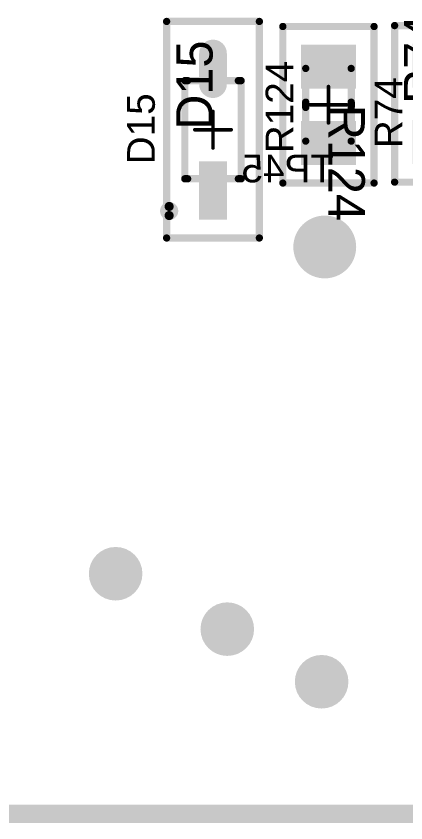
# Model space of a CAD drawing. Header units: millimetres. Extents: x 54 to 247, y 53 to 195.
# Drawn here: x 132.64 to 143.35, y 52.81 to 75.01 of the extents above; entities that cross this region are included whole.
import ezdxf

# ---------------------------------------------------------------- set-up
doc = ezdxf.new("R2010")
doc.units = ezdxf.units.MM
for name, color, linetype in [('BottomOverlay', 54, 'Continuous'), ('BottomSolder', 6, 'Continuous'), ('Mechanical1', 6, 'Continuous'), ('Mechanical10', 56, 'Continuous'), ('Mechanical12', 56, 'Continuous'), ('Mechanical15', 56, 'Continuous'), ('MultiLayer', 9, 'Continuous'), ('PadHoleLayer', 156, 'Continuous'), ('TopOverlay', 2, 'Continuous'), ('TopPaste', 8, 'Continuous'), ('TopSolder', 216, 'Continuous'), ('ViaHoleLayer', 16, 'Continuous')]:
    doc.layers.add(name, color=color, linetype=linetype)
doc.styles.add('Arial', font='arial.ttf', dxfattribs={"height": 0.2})

# ---------------------------------------------------------------- blocks, each defined once
blk = doc.blocks.new('V______CRCW0805__3_IPC_A_16')
at = {"layer": 'TopPaste'}
for points in [[(-1.654, 0.754), (-0.448, 0.754), (-0.448, -0.754), (-1.654, -0.754)], [(0.448, 0.754), (1.654, 0.754), (1.654, -0.754), (0.448, -0.754)]]:
    blk.add_hatch(color=8, dxfattribs=at).paths.add_polyline_path(points)
at = {"layer": 'TopSolder'}
for points in [[(-1.654, 0.754), (-0.448, 0.754), (-0.448, -0.754), (-1.654, -0.754)], [(0.448, 0.754), (1.654, 0.754), (1.654, -0.754), (0.448, -0.754)]]:
    blk.add_hatch(color=216, dxfattribs=at).paths.add_polyline_path(points)
at = {"layer": 'Mechanical10', "const_width": 0.2}
for points in [[(2.154, 1.254), (-2.154, 1.254)], [(-2.154, -1.254), (-2.154, 1.254)], [(2.154, -1.254), (2.154, 1.254)], [(2.154, -1.254), (-2.154, -1.254)]]:
    blk.add_lwpolyline(points, dxfattribs=at)
at = {"layer": 'Mechanical10', "const_width": 0.1}
for points in [[(-2.204, 1.254, 1), (-2.104, 1.254, 1)], [(-2.204, 1.254, 1), (-2.104, 1.254, 1)], [(2.104, 1.254, 1), (2.204, 1.254, 1)], [(2.104, 1.254, 1), (2.204, 1.254, 1)], [(-2.204, -1.254, 1), (-2.104, -1.254, 1)], [(-2.204, -1.254, 1), (-2.104, -1.254, 1)], [(2.104, -1.254, 1), (2.204, -1.254, 1)], [(2.104, -1.254, 1), (2.204, -1.254, 1)]]:
    blk.add_lwpolyline(points, format="xyb", close=True, dxfattribs=at)
at = {"layer": 'Mechanical12', "const_width": 0.2}
for points in [[(1, 0.625), (-1, 0.625)], [(-1, -0.625), (-1, 0.625)], [(1, -0.625), (1, 0.625)], [(1, -0.625), (-1, -0.625)]]:
    blk.add_lwpolyline(points, dxfattribs=at)
at = {"layer": 'Mechanical12', "const_width": 0.1}
for points in [[(-1.05, 0.625, 1), (-0.95, 0.625, 1)], [(-1.05, 0.625, 1), (-0.95, 0.625, 1)], [(0.95, 0.625, 1), (1.05, 0.625, 1)], [(0.95, 0.625, 1), (1.05, 0.625, 1)], [(-1.05, -0.625, 1), (-0.95, -0.625, 1)], [(-1.05, -0.625, 1), (-0.95, -0.625, 1)], [(0.95, -0.625, 1), (1.05, -0.625, 1)], [(0.95, -0.625, 1), (1.05, -0.625, 1)]]:
    blk.add_lwpolyline(points, format="xyb", close=True, dxfattribs=at)
at = {"layer": 'Mechanical15'}
for points, const_width in [([(2.154, 1.254), (-2.154, 1.254)], 0.2), ([(-2.154, -1.254), (-2.154, 1.254)], 0.2), ([(2.154, -1.254), (2.154, 1.254)], 0.2), ([(0, -0.5), (0, 0.5)], 0.1), ([(0.5, 0), (-0.5, 0)], 0.1), ([(2.154, -1.254), (-2.154, -1.254)], 0.2)]:
    blk.add_lwpolyline(points, dxfattribs=dict(at, const_width=const_width))
for points, const_width in [([(-2.204, 1.254, 1), (-2.104, 1.254, 1)], 0.1), ([(-2.204, 1.254, 1), (-2.104, 1.254, 1)], 0.1), ([(2.104, 1.254, 1), (2.204, 1.254, 1)], 0.1), ([(2.104, 1.254, 1), (2.204, 1.254, 1)], 0.1), ([(-0.025, 0.5, 1), (0.025, 0.5, 1)], 0.05), ([(-0.525, 0, 1), (-0.475, 0, 1)], 0.05), ([(0.475, 0, 1), (0.525, 0, 1)], 0.05), ([(-0.025, -0.5, 1), (0.025, -0.5, 1)], 0.05), ([(-2.204, -1.254, 1), (-2.104, -1.254, 1)], 0.1), ([(-2.204, -1.254, 1), (-2.104, -1.254, 1)], 0.1), ([(2.104, -1.254, 1), (2.204, -1.254, 1)], 0.1), ([(2.104, -1.254, 1), (2.204, -1.254, 1)], 0.1)]:
    blk.add_lwpolyline(points, format="xyb", close=True, dxfattribs=dict(at, const_width=const_width))
at = {"layer": 'TopOverlay', "const_width": 0.2}
for points in [[(0.073, 0.625), (-0.073, 0.625)], [(0.073, -0.625), (-0.073, -0.625)]]:
    blk.add_lwpolyline(points, dxfattribs=at)
at = {"layer": 'TopOverlay', "const_width": 0.1}
for points in [[(-0.123, 0.625, 1), (-0.023, 0.625, 1)], [(0.023, 0.625, 1), (0.123, 0.625, 1)], [(-0.123, -0.625, 1), (-0.023, -0.625, 1)], [(0.023, -0.625, 1), (0.123, -0.625, 1)]]:
    blk.add_lwpolyline(points, format="xyb", close=True, dxfattribs=at)
at = {"layer": 'Mechanical10'}
blk.add_text('R124', height=1, dxfattribs=at).set_placement((0, 0))
blk = doc.blocks.new('V______S8_V_3910_01_001_IPC_A_32')
at = {"layer": 'TopPaste'}
blk.add_hatch(color=8, dxfattribs=at).paths.add_polyline_path([(-2.479, 0.381), (-0.872, 0.381), (-0.872, -0.381), (-2.479, -0.381)])
h = blk.add_hatch(color=8, dxfattribs=at)
edge = h.paths.add_edge_path()
edge.add_arc((1.253, 0), 0.381, 90, 270)
edge.add_line((1.253, -0.381), (2.098, -0.381))
edge.add_arc((2.098, 0), 0.381, 270, 450)
edge.add_line((2.098, 0.381), (1.253, 0.381))
at = {"layer": 'TopSolder'}
blk.add_hatch(color=216, dxfattribs=at).paths.add_polyline_path([(-2.479, 0.381), (-0.872, 0.381), (-0.872, -0.381), (-2.479, -0.381)])
h = blk.add_hatch(color=216, dxfattribs=at)
edge = h.paths.add_edge_path()
edge.add_arc((1.253, 0), 0.381, 90, 270)
edge.add_line((1.253, -0.381), (2.098, -0.381))
edge.add_arc((2.098, 0), 0.381, 270, 450)
edge.add_line((2.098, 0.381), (1.253, 0.381))
at = {"layer": 'Mechanical10', "const_width": 0.2}
for points in [[(-2.979, 1.275), (2.979, 1.275)], [(-2.979, 1.275), (-2.979, -1.275)], [(2.979, 1.275), (2.979, -1.275)], [(-2.979, -1.275), (2.979, -1.275)]]:
    blk.add_lwpolyline(points, dxfattribs=at)
at = {"layer": 'Mechanical10', "const_width": 0.1}
for points in [[(-3.029, 1.275, 1), (-2.929, 1.275, 1)], [(-3.029, 1.275, 1), (-2.929, 1.275, 1)], [(2.929, 1.275, 1), (3.029, 1.275, 1)], [(2.929, 1.275, 1), (3.029, 1.275, 1)], [(-3.029, -1.275, 1), (-2.929, -1.275, 1)], [(-3.029, -1.275, 1), (-2.929, -1.275, 1)], [(2.929, -1.275, 1), (3.029, -1.275, 1)], [(2.929, -1.275, 1), (3.029, -1.275, 1)]]:
    blk.add_lwpolyline(points, format="xyb", close=True, dxfattribs=at)
at = {"layer": 'Mechanical12', "const_width": 0.2}
for points in [[(-1.35, 0.775), (1.35, 0.775)], [(-1.35, 0.775), (-1.35, -0.775)], [(1.35, 0.775), (1.35, -0.775)], [(-1.35, -0.775), (1.35, -0.775)]]:
    blk.add_lwpolyline(points, dxfattribs=at)
at = {"layer": 'Mechanical12', "const_width": 0.1}
for points in [[(-1.4, 0.775, 1), (-1.3, 0.775, 1)], [(-1.4, 0.775, 1), (-1.3, 0.775, 1)], [(1.3, 0.775, 1), (1.4, 0.775, 1)], [(1.3, 0.775, 1), (1.4, 0.775, 1)], [(-1.4, -0.775, 1), (-1.3, -0.775, 1)], [(-1.4, -0.775, 1), (-1.3, -0.775, 1)], [(1.3, -0.775, 1), (1.4, -0.775, 1)], [(1.3, -0.775, 1), (1.4, -0.775, 1)]]:
    blk.add_lwpolyline(points, format="xyb", close=True, dxfattribs=at)
at = {"layer": 'Mechanical15'}
for points, const_width in [([(-2.979, 1.275), (2.979, 1.275)], 0.2), ([(-2.979, 1.275), (-2.979, -1.275)], 0.2), ([(2.979, 1.275), (2.979, -1.275)], 0.2), ([(0, 0.5), (0, -0.5)], 0.1), ([(-0.5, 0), (0.5, 0)], 0.1), ([(-2.979, -1.275), (2.979, -1.275)], 0.2)]:
    blk.add_lwpolyline(points, dxfattribs=dict(at, const_width=const_width))
for points, const_width in [([(-3.029, 1.275, 1), (-2.929, 1.275, 1)], 0.1), ([(-3.029, 1.275, 1), (-2.929, 1.275, 1)], 0.1), ([(2.929, 1.275, 1), (3.029, 1.275, 1)], 0.1), ([(2.929, 1.275, 1), (3.029, 1.275, 1)], 0.1), ([(-0.025, 0.5, 1), (0.025, 0.5, 1)], 0.05), ([(-0.525, 0, 1), (-0.475, 0, 1)], 0.05), ([(0.475, 0, 1), (0.525, 0, 1)], 0.05), ([(-0.025, -0.5, 1), (0.025, -0.5, 1)], 0.05), ([(-3.029, -1.275, 1), (-2.929, -1.275, 1)], 0.1), ([(-3.029, -1.275, 1), (-2.929, -1.275, 1)], 0.1), ([(2.929, -1.275, 1), (3.029, -1.275, 1)], 0.1), ([(2.929, -1.275, 1), (3.029, -1.275, 1)], 0.1)]:
    blk.add_lwpolyline(points, format="xyb", close=True, dxfattribs=dict(at, const_width=const_width))
at = {"layer": 'TopOverlay'}
for points, const_width in [([(-2.111, 1.206, 1), (-2.361, 1.206, 1)], 0.25), ([(-2.424, 1.206, 1), (-2.299, 1.206, 1)], 0.125), ([(-2.174, 1.206, 1), (-2.049, 1.206, 1)], 0.125), ([(-1.4, 0.775, 1), (-1.3, 0.775, 1)], 0.1), ([(-1.4, 0.775, 1), (-1.3, 0.775, 1)], 0.1), ([(-1.4, 0.697, 1), (-1.3, 0.697, 1)], 0.1), ([(1.3, 0.775, 1), (1.4, 0.775, 1)], 0.1), ([(1.3, 0.775, 1), (1.4, 0.775, 1)], 0.1), ([(1.3, 0.697, 1), (1.4, 0.697, 1)], 0.1), ([(-1.4, -0.697, 1), (-1.3, -0.697, 1)], 0.1), ([(1.3, -0.697, 1), (1.4, -0.697, 1)], 0.1), ([(-1.4, -0.775, 1), (-1.3, -0.775, 1)], 0.1), ([(-1.4, -0.775, 1), (-1.3, -0.775, 1)], 0.1), ([(1.3, -0.775, 1), (1.4, -0.775, 1)], 0.1), ([(1.3, -0.775, 1), (1.4, -0.775, 1)], 0.1)]:
    blk.add_lwpolyline(points, format="xyb", close=True, dxfattribs=dict(at, const_width=const_width))
at = {"layer": 'TopOverlay', "const_width": 0.2}
for points in [[(-1.35, 0.775), (-1.35, 0.697)], [(-1.35, 0.775), (1.35, 0.775)], [(1.35, 0.775), (1.35, 0.697)], [(-1.35, -0.697), (-1.35, -0.775)], [(1.35, -0.697), (1.35, -0.775)], [(-1.35, -0.775), (1.35, -0.775)]]:
    blk.add_lwpolyline(points, dxfattribs=at)
at = {"layer": 'Mechanical10'}
blk.add_text('D15', height=1, dxfattribs=at).set_placement((0, 0.011))
blk = doc.blocks.new('T____P_____B_41')
at = {"layer": 'BottomSolder'}
h = blk.add_hatch(color=6, dxfattribs=at)
edge = h.paths.add_edge_path()
edge.add_arc((0, 0), 0.864, 0, 360)
h = blk.add_hatch(color=6, dxfattribs=at)
edge = h.paths.add_edge_path()
edge.add_arc((0, 0), 0.864, 0, 360)
at = {"layer": 'MultiLayer'}
h = blk.add_hatch(color=9, dxfattribs=at)
edge = h.paths.add_edge_path()
edge.add_arc((0, 0), 0.762, 0, 360)
at = {"layer": 'PadHoleLayer'}
h = blk.add_hatch(color=156, dxfattribs=at)
edge = h.paths.add_edge_path()
edge.add_arc((0, 0), 0.381, 0, 360)
at = {"layer": 'TopSolder'}
h = blk.add_hatch(color=216, dxfattribs=at)
edge = h.paths.add_edge_path()
edge.add_arc((0, 0), 0.864, 0, 360)
h = blk.add_hatch(color=216, dxfattribs=at)
edge = h.paths.add_edge_path()
edge.add_arc((0, 0), 0.864, 0, 360)
at = {"layer": 'ViaHoleLayer'}
h = blk.add_hatch(color=16, dxfattribs=at)
edge = h.paths.add_edge_path()
edge.add_arc((0, 0), 0.356, 0, 360)
blk = doc.blocks.new('V______CRCW0805__3_IPC_A_56')
at = {"layer": 'TopPaste'}
for points in [[(-1.654, 0.754), (-0.448, 0.754), (-0.448, -0.754), (-1.654, -0.754)], [(0.448, 0.754), (1.654, 0.754), (1.654, -0.754), (0.448, -0.754)]]:
    blk.add_hatch(color=8, dxfattribs=at).paths.add_polyline_path(points)
at = {"layer": 'TopSolder'}
for points in [[(-1.654, 0.754), (-0.448, 0.754), (-0.448, -0.754), (-1.654, -0.754)], [(0.448, 0.754), (1.654, 0.754), (1.654, -0.754), (0.448, -0.754)]]:
    blk.add_hatch(color=216, dxfattribs=at).paths.add_polyline_path(points)
at = {"layer": 'Mechanical10', "const_width": 0.2}
for points in [[(-2.154, 1.254), (2.154, 1.254)], [(-2.154, 1.254), (-2.154, -1.254)], [(2.154, 1.254), (2.154, -1.254)], [(-2.154, -1.254), (2.154, -1.254)]]:
    blk.add_lwpolyline(points, dxfattribs=at)
at = {"layer": 'Mechanical10', "const_width": 0.1}
for points in [[(-2.204, 1.254, 1), (-2.104, 1.254, 1)], [(-2.204, 1.254, 1), (-2.104, 1.254, 1)], [(2.104, 1.254, 1), (2.204, 1.254, 1)], [(2.104, 1.254, 1), (2.204, 1.254, 1)], [(-2.204, -1.254, 1), (-2.104, -1.254, 1)], [(-2.204, -1.254, 1), (-2.104, -1.254, 1)], [(2.104, -1.254, 1), (2.204, -1.254, 1)], [(2.104, -1.254, 1), (2.204, -1.254, 1)]]:
    blk.add_lwpolyline(points, format="xyb", close=True, dxfattribs=at)
at = {"layer": 'Mechanical12', "const_width": 0.2}
for points in [[(-1, 0.625), (1, 0.625)], [(-1, 0.625), (-1, -0.625)], [(1, 0.625), (1, -0.625)], [(-1, -0.625), (1, -0.625)]]:
    blk.add_lwpolyline(points, dxfattribs=at)
at = {"layer": 'Mechanical12', "const_width": 0.1}
for points in [[(-1.05, 0.625, 1), (-0.95, 0.625, 1)], [(-1.05, 0.625, 1), (-0.95, 0.625, 1)], [(0.95, 0.625, 1), (1.05, 0.625, 1)], [(0.95, 0.625, 1), (1.05, 0.625, 1)], [(-1.05, -0.625, 1), (-0.95, -0.625, 1)], [(-1.05, -0.625, 1), (-0.95, -0.625, 1)], [(0.95, -0.625, 1), (1.05, -0.625, 1)], [(0.95, -0.625, 1), (1.05, -0.625, 1)]]:
    blk.add_lwpolyline(points, format="xyb", close=True, dxfattribs=at)
at = {"layer": 'Mechanical15'}
for points, const_width in [([(-2.154, 1.254), (2.154, 1.254)], 0.2), ([(-2.154, 1.254), (-2.154, -1.254)], 0.2), ([(2.154, 1.254), (2.154, -1.254)], 0.2), ([(0, 0.5), (0, -0.5)], 0.1), ([(-0.5, 0), (0.5, 0)], 0.1), ([(-2.154, -1.254), (2.154, -1.254)], 0.2)]:
    blk.add_lwpolyline(points, dxfattribs=dict(at, const_width=const_width))
for points, const_width in [([(-2.204, 1.254, 1), (-2.104, 1.254, 1)], 0.1), ([(-2.204, 1.254, 1), (-2.104, 1.254, 1)], 0.1), ([(2.104, 1.254, 1), (2.204, 1.254, 1)], 0.1), ([(2.104, 1.254, 1), (2.204, 1.254, 1)], 0.1), ([(-0.025, 0.5, 1), (0.025, 0.5, 1)], 0.05), ([(-0.525, 0, 1), (-0.475, 0, 1)], 0.05), ([(0.475, 0, 1), (0.525, 0, 1)], 0.05), ([(-0.025, -0.5, 1), (0.025, -0.5, 1)], 0.05), ([(-2.204, -1.254, 1), (-2.104, -1.254, 1)], 0.1), ([(-2.204, -1.254, 1), (-2.104, -1.254, 1)], 0.1), ([(2.104, -1.254, 1), (2.204, -1.254, 1)], 0.1), ([(2.104, -1.254, 1), (2.204, -1.254, 1)], 0.1)]:
    blk.add_lwpolyline(points, format="xyb", close=True, dxfattribs=dict(at, const_width=const_width))
at = {"layer": 'TopOverlay', "const_width": 0.2}
for points in [[(-0.073, 0.625), (0.073, 0.625)], [(-0.073, -0.625), (0.073, -0.625)]]:
    blk.add_lwpolyline(points, dxfattribs=at)
at = {"layer": 'TopOverlay', "const_width": 0.1}
for points in [[(-0.123, 0.625, 1), (-0.023, 0.625, 1)], [(0.023, 0.625, 1), (0.123, 0.625, 1)], [(-0.123, -0.625, 1), (-0.023, -0.625, 1)], [(0.023, -0.625, 1), (0.123, -0.625, 1)]]:
    blk.add_lwpolyline(points, format="xyb", close=True, dxfattribs=at)
at = {"layer": 'Mechanical10'}
blk.add_text('R74', height=1, dxfattribs=at).set_placement((0, 0))

msp = doc.modelspace()

# ---------------------------------------------------------------- hatches: boundary and pattern name
at = {"layer": 'BottomSolder'}
h = msp.add_hatch(color=6, dxfattribs=at)
edge = h.paths.add_edge_path()
edge.add_arc((135.372, 59.665), 0.737, 0, 360)
h = msp.add_hatch(color=6, dxfattribs=at)
edge = h.paths.add_edge_path()
edge.add_arc((138.442, 58.141), 0.737, 0, 360)
h = msp.add_hatch(color=6, dxfattribs=at)
edge = h.paths.add_edge_path()
edge.add_arc((141.036, 56.693), 0.737, 0, 360)
at = {"layer": 'TopSolder'}
h = msp.add_hatch(color=216, dxfattribs=at)
edge = h.paths.add_edge_path()
edge.add_arc((135.372, 59.665), 0.737, 0, 360)
h = msp.add_hatch(color=216, dxfattribs=at)
edge = h.paths.add_edge_path()
edge.add_arc((138.442, 58.141), 0.737, 0, 360)
h = msp.add_hatch(color=216, dxfattribs=at)
edge = h.paths.add_edge_path()
edge.add_arc((141.036, 56.693), 0.737, 0, 360)
at = {"layer": 'ViaHoleLayer'}
h = msp.add_hatch(color=16, dxfattribs=at)
edge = h.paths.add_edge_path()
edge.add_arc((135.372, 59.665), 0.356, 0, 360)
h = msp.add_hatch(color=16, dxfattribs=at)
edge = h.paths.add_edge_path()
edge.add_arc((138.442, 58.141), 0.356, 0, 360)
h = msp.add_hatch(color=16, dxfattribs=at)
edge = h.paths.add_edge_path()
edge.add_arc((141.036, 56.693), 0.356, 0, 360)

# ---------------------------------------------------------------- linework, layer by layer
at = {"layer": 'Mechanical1', "const_width": 0.5}
msp.add_lwpolyline([(61.341, 53.061), (246.341, 53.061)], dxfattribs=at)

# ---------------------------------------------------------------- block references
for name, p, rotation in [('V______S8_V_3910_01_001_IPC_A_32', (138.049, 71.882), 90), ('V______CRCW0805__3_IPC_A_16', (141.224, 72.568), 270), ('V______CRCW0805__3_IPC_A_56', (144.297, 72.593), 90), ('T____P_____B_41', (141.122, 68.656), 90)]:
    msp.add_blockref(name, p, dxfattribs=dict(rotation=rotation))

# ---------------------------------------------------------------- texts
at = {"layer": 'BottomOverlay', "style": 'Arial', "text_generation_flag": 2}
msp.add_text('TP45', height=0.762, dxfattribs=at).set_placement((141.376, 70.434))
at = {"layer": 'TopOverlay', "style": 'Arial'}
for s, p in [('R124', (140.259, 71.235)), ('R74', (143.256, 71.374)), ('D15', (136.449, 70.93))]:
    msp.add_text(s, height=0.762, rotation=90, dxfattribs=at).set_placement(p)

doc.saveas('drawing.dxf')
